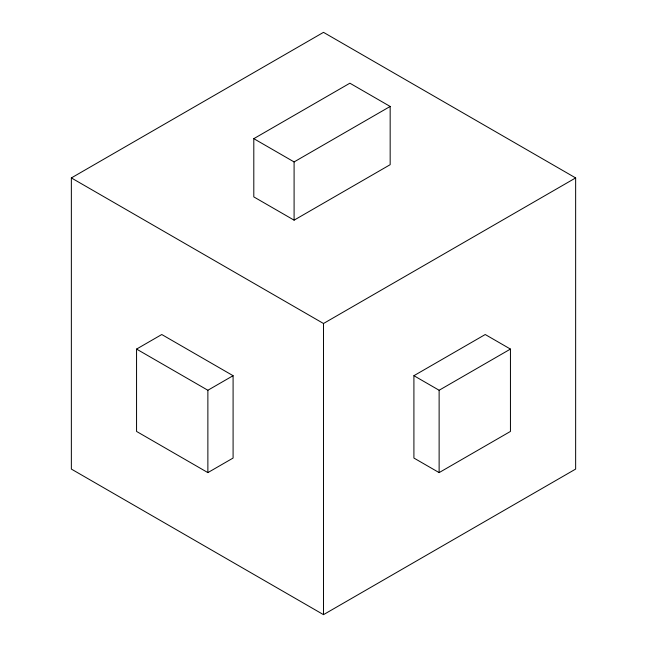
<?xml version="1.0" encoding="UTF-8"?>
<svg xmlns="http://www.w3.org/2000/svg" width="647" height="647" viewBox="0 0 647 647"><rect width="100%" height="100%" fill="white"/><g stroke="black" fill="none" stroke-linecap="round" stroke-linejoin="round"><path stroke-width="0.97" d="M71.356 177.925L323.5 32.35L575.644 177.925L575.644 469.075L323.5 614.65L71.356 469.075L71.356 177.925L323.5 323.5L575.644 177.925M253.802 138.668L349.881 83.196L390.165 106.456L390.165 164.686L294.094 220.158L253.802 196.898L253.802 138.668L294.094 161.928L390.165 106.456M136.557 349.081L161.766 334.523L233.09 375.697L233.09 458.052L207.873 472.609L136.557 431.436L136.557 349.081L207.873 390.254L233.09 375.697M413.91 375.697L485.234 334.523L510.443 349.081L510.443 431.436L439.127 472.609L413.91 458.052L413.91 375.697L439.127 390.254L510.443 349.081M439.127 390.254L439.127 472.609M323.5 323.5L323.5 614.65M294.094 161.928L294.094 220.158M207.873 390.254L207.873 472.609"/></g></svg>
